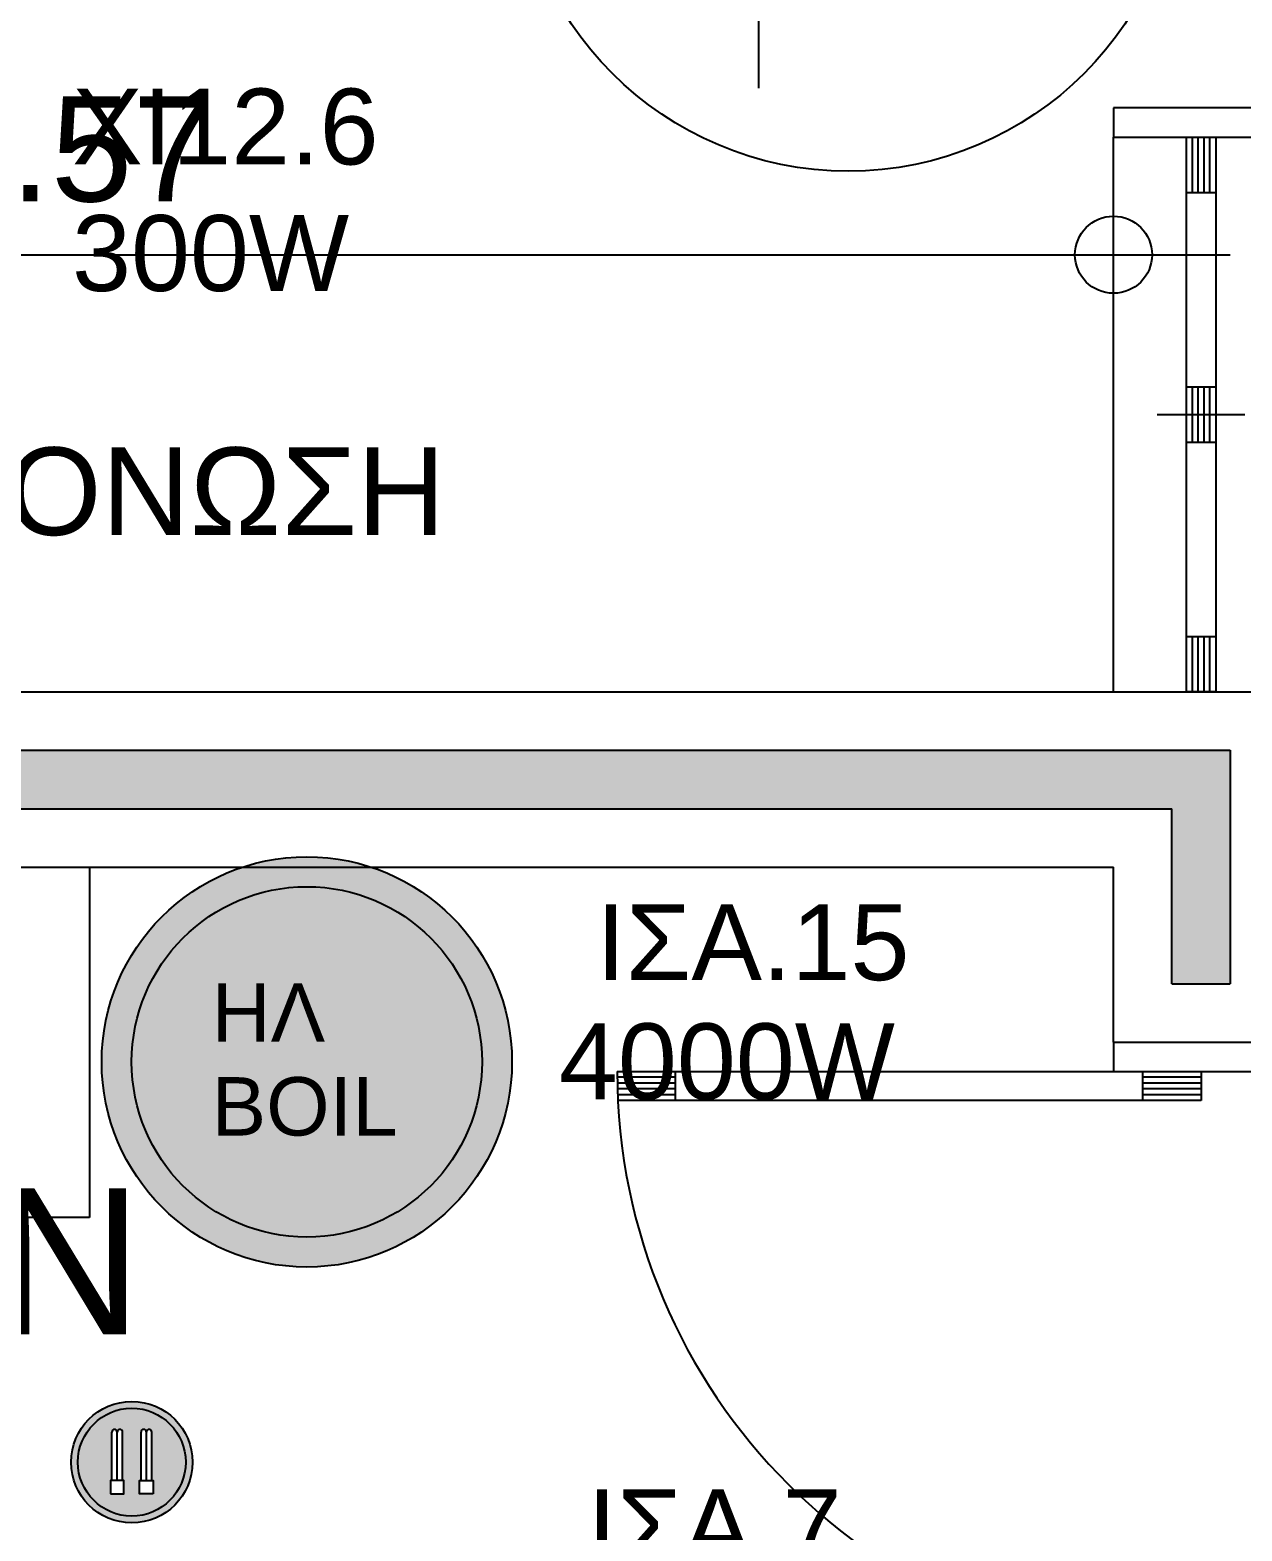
# Model space of a CAD drawing. Header units: metres. Extents: x -11 to 85, y -301 to 135.
# Drawn here: x 20.268 to 22.344, y -198.334 to -195.763 of the extents above; entities that cross this region are included whole.
import ezdxf

# ---------------------------------------------------------------- set-up
doc = ezdxf.new("R2010")
doc.units = ezdxf.units.M
doc.header["$LTSCALE"] = 0.036
doc.header["$PDMODE"] = 2
for name, color, linetype in [('arxitek isogeio', 252, 'Continuous'), ('DIMBLK', 252, 'Continuous'), ('elec fota hatch', 31, 'Continuous'), ('Epipla', 252, 'Continuous'), ('HLEK_FL001_SYMBOLS', 230, 'Continuous'), ('Parathira', 252, 'Continuous')]:
    doc.layers.add(name, color=color, linetype=linetype)
doc.styles.add('COMU-N', font='arial.ttf')
doc.styles.get("Standard").update_dxf_attribs({"font": 'arial.ttf'})
doc.dimstyles.new('CADWDOT', dxfattribs={"dimscale": 0.1, "dimtxt": 1.8, "dimasz": 0.08, "dimexe": 2, "dimexo": 0, "dimgap": 0.09, "dimtad": 0, "dimrnd": 0.001, "dimzin": 0, "dimdsep": 46, "dimtxsty": 'Standard', "dimblk1": 'ARTDIM', "dimblk2": 'ARTDIM', "dimsah": 1, "dimcen": 0.09, "dimdle": 0.05, "dimse1": 1, "dimse2": 1, "dimadec": 0, "dimazin": 0, "dimtfac": 1, "dimtmove": 0, "dimatfit": 3, "dimldrblk": 'ARTDIM', "dimfxl": 2, "dimtvp": 0.9999, "dimtolj": 1, "dimtzin": 0, "dimarcsym": 0})

# ---------------------------------------------------------------- blocks, each defined once
blk = doc.blocks.new('A$C495528CE')
at = {"layer": 'Epipla'}
for p, q in [((5.2964, 0), (5.2964, -0.6)), ((5.2964, -0.6), (1.6966, -0.6))]:
    blk.add_line(p, q, dxfattribs=at)
blk = doc.blocks.new('A$C07D551FE')
at = {"layer": 'Parathira'}
for p, q in [((0, -0.05), (0, 0)), ((0.3, 0), (0.3, -0.05)), ((0.3, -0.05), (0, -0.05)), ((0.15, -1.05), (0.15, -1)), ((0.15, -1), (1.1487, -1)), ((0.25, -1), (0.25, -1.05)), ((1.05, -1), (1.05, -1.05)), ((0.15, -1.01), (0.25, -1.01)), ((0.15, -1.02), (0.25, -1.02)), ((1.05, -1.01), (1.1492, -1.01)), ((1.05, -1.02), (1.1495, -1.02)), ((0.3, -1.05), (0, -1.05)), ((0, -1.05), (0, -1.1)), ((0.15, -1.03), (0.25, -1.03)), ((0.15, -1.04), (0.25, -1.04)), ((1.15, -1.05), (0.15, -1.05)), ((0.3, -1.1), (0.3, -1.05)), ((1.05, -1.03), (1.1498, -1.03)), ((1.05, -1.04), (1.1499, -1.04))]:
    blk.add_line(p, q, dxfattribs=at)
blk.add_arc((0.15, -1.05), 1, 0, 90, dxfattribs=at)
blk = doc.blocks.new('A$C54872924')
at = {"layer": 'Parathira'}
for p, q in [((0.309, 0.76), (0.309, 0.85)), ((0.318, 0.76), (0.318, 0.8498)), ((0.327, 0.76), (0.327, 0.8496)), ((0.336, 0.76), (0.336, 0.8493)), ((0.345, -0.05), (0.345, 0.8489)), ((0.345, 0.76), (0.3, 0.76)), ((0.345, 0.04), (0.3, 0.04)), ((0.309, -0.05), (0.309, 0.04)), ((0.318, -0.05), (0.318, 0.04)), ((0.327, -0.05), (0.327, 0.04)), ((0.336, -0.05), (0.336, 0.04)), ((0, -0.05), (0, 0)), ((0.3, 0), (0.3, -0.05)), ((0.3, -0.05), (0, -0.05)), ((0.3, -0.05), (0.345, -0.05)), ((0.3, -0.95), (0, -0.95)), ((0, -0.95), (0, -1)), ((0.3, -0.95), (0.255, -0.95)), ((0.3, -1), (0.3, -0.95))]:
    blk.add_line(p, q, dxfattribs=at)
blk.add_arc((0.3, -0.05), 0.9, 270, 90, dxfattribs=at)
blk = doc.blocks.new('A$C38D625D3')
at = {"layer": 'Parathira'}
for p, q in [((0.33, 0.04), (0.3, 0.04)), ((0.33, -0.99), (0.33, 0.04)), ((0, -0.95), (0, 0)), ((0.125, 0), (0.175, 0)), ((0.125, -0.95), (0.125, 0)), ((0.135, -0.095), (0.135, 0)), ((0.145, -0.095), (0.145, 0)), ((0.155, -0.095), (0.155, 0)), ((0.165, -0.095), (0.165, 0)), ((0.175, 0), (0.175, -0.95)), ((0.125, -0.095), (0.175, -0.095)), ((0.125, -0.4275), (0.175, -0.4275)), ((0.135, -0.5225), (0.135, -0.4275)), ((0.145, -0.5225), (0.145, -0.4275)), ((0.155, -0.5225), (0.155, -0.4275)), ((0.165, -0.5225), (0.165, -0.4275)), ((0.075, -0.475), (0.225, -0.475)), ((0.125, -0.5225), (0.175, -0.5225)), ((0.125, -0.855), (0.175, -0.855)), ((0.135, -0.95), (0.135, -0.855)), ((0.145, -0.95), (0.145, -0.855)), ((0.155, -0.95), (0.155, -0.855)), ((0.165, -0.95), (0.165, -0.855)), ((0.175, -0.95), (0.125, -0.95)), ((0.3, -0.99), (0.33, -0.99))]:
    blk.add_line(p, q, dxfattribs=at)
blk = doc.blocks.new('ARTDIM')
at = {"layer": 'DIMBLK'}
for p, q in [((0, -24.9975), (0, 24.9975)), ((-24.9975, 0), (24.9975, 0))]:
    blk.add_line(p, q, dxfattribs=at)
blk.add_circle((0, 0), 8.25, dxfattribs=at)
blk = doc.blocks.new('*D1440')
at = {"layer": 'arxitek isogeio', "color": 0, "lineweight": -2}
blk.add_line((18.5617, -196.1482), (22.1157, -196.1482), dxfattribs=at)
at = {"layer": 'Defpoints', "color": 0, "transparency": 16777216}
for p in [(22.1237, -196.1482), (18.5537, -196.2168), (22.1237, -196.4218)]:
    blk.add_point(p, dxfattribs=at)
at = {"layer": 'arxitek isogeio', "color": 0, "lineweight": -2, "xscale": 0.008, "yscale": 0.008, "zscale": 0.008, "rotation": 180}
blk.add_blockref('ARTDIM', (18.5537, -196.1482), dxfattribs=at)
at = {"layer": 'arxitek isogeio', "color": 0, "lineweight": -2, "xscale": 0.008, "yscale": 0.008, "zscale": 0.008}
blk.add_blockref('ARTDIM', (22.1237, -196.1482), dxfattribs=at)
at = {"layer": 'arxitek isogeio', "color": 0, "insert": (20.3387, -195.9682), "char_height": 0.18, "attachment_point": 5}
blk.add_mtext('\\A1;3.57', dxfattribs=at)
blk = doc.blocks.new('electroboiler')
at = {"layer": 'HLEK_FL001_SYMBOLS'}
h = blk.add_hatch(color=256, dxfattribs=at)
h.paths.add_polyline_path([(2321.6631, 1205.6021, 1), (2322.3658, 1205.6021, 1)])
h.paths.add_polyline_path([(2322.3144, 1205.6021, -1), (2321.7144, 1205.6021, -1)], flags=16)
blk.add_hatch(color=11, dxfattribs=at).paths.add_polyline_path([(2322.3144, 1205.6021, 1), (2321.7144, 1205.6021, 1)])
for radius in [0.3513, 0.3]:
    blk.add_circle((2322.0144, 1205.6021), radius, dxfattribs=at)
for s, p in [('ΗΛ', (2321.8516, 1205.6367)), ('ΒΟΙL', (2321.8516, 1205.476))]:
    blk.add_text(s, height=0.1, dxfattribs=at).set_placement(p)
blk = doc.blocks.new('fota_spot 2')
at = {"layer": 'elec fota hatch'}
h = blk.add_hatch(dxfattribs=at)
h.set_pattern_fill('', color=256, style=0, pattern_type=0)
h.set_pattern_definition([(0, (84.7259, -104.0989), (0, 1), [])])
edge = h.paths.add_edge_path()
edge.add_arc((85.8116, -105.7029), 0.1197, 90, 90)
at = {"layer": 'HLEK_FL001_SYMBOLS'}
h = blk.add_hatch(color=256, dxfattribs=at)
h.paths.add_polyline_path([(85.6769, -105.7029, 1), (85.9463, -105.7029, 1)])
h.paths.add_polyline_path([(85.9313, -105.7029, 1), (85.6919, -105.7029, 1)], flags=16)
h = blk.add_hatch(color=11, dxfattribs=at)
h.dxf.hatch_style = 1
h.paths.add_polyline_path([(85.6919, -105.7029, 1), (85.9313, -105.7029, 1)])
h.paths.add_polyline_path([(85.7672, -105.6362, -1), (85.7792, -105.6362, -1), (85.7912, -105.6362), (85.7912, -105.7435), (85.7942, -105.7435), (85.7942, -105.7735), (85.7642, -105.7735), (85.7642, -105.7435), (85.7672, -105.7435)], flags=16)
h.paths.add_polyline_path([(85.832, -105.6362, -1), (85.844, -105.6362, -1), (85.856, -105.6362), (85.856, -105.7435), (85.859, -105.7435), (85.859, -105.7735), (85.829, -105.7735), (85.829, -105.7435), (85.832, -105.7435)], flags=16)
for p, q in [((85.7672, -105.7435), (85.7672, -105.6362)), ((85.7792, -105.7435), (85.7792, -105.6362)), ((85.7792, -105.7435), (85.7792, -105.6362)), ((85.7912, -105.7435), (85.7912, -105.6362)), ((85.832, -105.7435), (85.832, -105.6362)), ((85.844, -105.7435), (85.844, -105.6362)), ((85.844, -105.7435), (85.844, -105.6362)), ((85.856, -105.7435), (85.856, -105.6362))]:
    blk.add_line(p, q, dxfattribs=at)
for points in [[(85.7642, -105.7735), (85.7942, -105.7735), (85.7942, -105.7435), (85.7642, -105.7435)], [(85.859, -105.7735), (85.829, -105.7735), (85.829, -105.7435), (85.859, -105.7435)]]:
    blk.add_lwpolyline(points, close=True, dxfattribs=at)
for radius in [0.1347, 0.1197]:
    blk.add_circle((85.8116, -105.7029), radius, dxfattribs=at)
for centre in [(85.7732, -105.6362), (85.7852, -105.6362), (85.838, -105.6362), (85.85, -105.6362)]:
    blk.add_arc(centre, 0.006, 0, 180, dxfattribs=at)

msp = doc.modelspace()

# ---------------------------------------------------------------- hatches: boundary and pattern name
at = {"layer": 'arxitek isogeio'}
msp.add_hatch(color=256, dxfattribs=at).paths.add_polyline_path([(22.2237, -197.0968), (22.2237, -197.3968), (22.3237, -197.3968), (22.3237, -196.9968), (14.9737, -196.9968), (14.9737, -196.5468), (14.8737, -196.5468), (14.8737, -197.2468), (14.9737, -197.2468), (14.9737, -197.0968)])

# ---------------------------------------------------------------- linework, layer by layer
for p, q in [((21.5155, -195.0049), (21.5155, -195.8629)), ((22.1237, -195.9468), (22.4237, -195.9468)), ((15.0737, -196.8968), (22.4237, -196.8968)), ((14.9737, -196.9968), (22.3237, -196.9968)), ((22.3237, -196.9968), (22.3237, -197.3968)), ((14.9737, -197.0968), (22.2237, -197.0968)), ((22.2237, -197.3968), (22.2237, -197.0968)), ((15.0737, -197.1968), (22.1237, -197.1968)), ((22.1237, -197.4968), (22.1237, -197.1968)), ((22.2237, -197.3968), (22.3237, -197.3968)), ((22.1237, -197.4968), (22.4237, -197.4968))]:
    msp.add_line(p, q, dxfattribs=at)
msp.add_circle((21.6693, -195.4339), 0.5712, dxfattribs=at)

# ---------------------------------------------------------------- block references
for name, p in [('A$C54872924', (22.1237, -194.9468)), ('A$C38D625D3', (22.1237, -195.9468)), ('A$C495528CE', (15.0737, -197.1968))]:
    msp.add_blockref(name, p, dxfattribs=at)
at = {"layer": 'arxitek isogeio', "rotation": 180}
msp.add_blockref('A$C07D551FE', (22.4237, -198.5968), dxfattribs=at)
at = {"layer": 'HLEK_FL001_SYMBOLS'}
msp.add_blockref('electroboiler', (-2301.2722, -1403.1326), dxfattribs=at)
at = {"layer": 'HLEK_FL001_SYMBOLS', "xscale": 0.7717437288924316, "yscale": 0.7717437288924316, "zscale": 0.7717437288924316}
msp.add_blockref('fota_spot 2', (-45.7821, -116.6404), dxfattribs=at)

# ---------------------------------------------------------------- texts
at = {"layer": 'arxitek isogeio', "style": 'COMU-N'}
for s, height, p in [('ΜΟΝΩΣΗ', 0.15, (20.0532, -196.6282)), ('W.C. ΚΟΡΙΤΣΙΩΝ', 0.25, (17.7145, -197.997))]:
    msp.add_text(s, height=height, dxfattribs=at).set_placement(p)
at = {"layer": 'HLEK_FL001_SYMBOLS', "char_height": 0.13, "attachment_point": 1, "style": 'COMU-N'}
for s, width, insert in [('{\\C143;\\c14659450;XI12.6\\P300W}', 0.495006, (20.3401, -195.8636)), ('ΙΣΑ.15', 0.495006, (21.238, -197.2605)), ('4000W', 0.15, (21.1739, -197.4645)), ('{\\fArial|b0|i0|c161|p34;ΙΣΑ}.7\\P677.5W', 0.495006, (21.2226, -198.2626))]:
    msp.add_mtext_dynamic_manual_height_columns(s, width=width, gutter_width=0.65, heights=[0], dxfattribs=dict(at, insert=insert))

# ---------------------------------------------------------------- dimensions: what is measured, and where the dimension line sits
at = {"layer": 'arxitek isogeio'}
dim = msp.add_linear_dim(base=(22.1237, -196.1482), p1=(18.5537, -196.2168), p2=(22.1237, -196.4218), dimstyle='CADWDOT', dxfattribs=at)
dim.commit()
dim.dimension.update_dxf_attribs({"geometry": '*D1440', "text_midpoint": (20.3387, -195.9682)})

doc.saveas('drawing.dxf')
